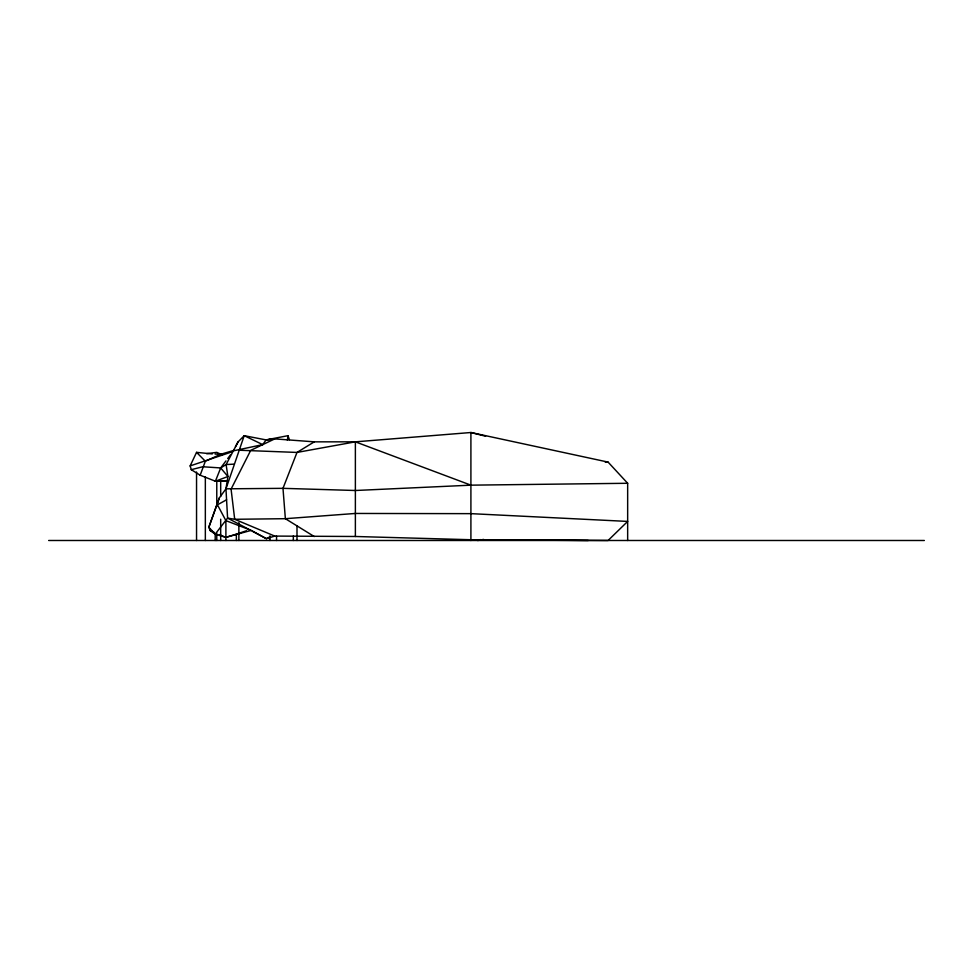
<?xml version="1.0" encoding="UTF-8"?>
<svg xmlns="http://www.w3.org/2000/svg" width="973" height="973" viewBox="0 0 973 973"><rect width="100%" height="100%" fill="white"/><g stroke="black" fill="none" stroke-linecap="round" stroke-linejoin="round"><path stroke-width="1.46" d="M215.203 540.489L215.203 534.141L227.585 518.11L225.967 488.823L227.913 476.515L226.101 464.559L238.008 441.961L244.223 435.685L266.091 439.905L274.763 438.884L314.279 441.839L355.376 441.839L470.908 432.511L608.076 462.102L627.658 483.277L627.658 540.489M236.366 540.489L236.366 534.141L246.412 530.759M287.376 440.149L287.959 435.685L266.091 439.905L262.734 444.625L233.325 450.852M262.734 444.625L244.223 435.685L225.967 488.823L219.339 497.896L208.83 527.257L210.156 530.565L215.203 534.141L225.785 537.376L251.216 530.37L225.894 520.628L217.441 504.817L226.575 499.794M219.339 497.896L208.83 527.257L215.203 534.141M226.478 481.221L215.398 481.221L200.183 475.213L205.339 461.214L220.676 454.306L233.715 450.426M227.925 481.124L215.398 481.221L220.689 467.94L225.955 460.898M200.183 475.213L191.267 469.679L190.149 465.909L196.546 452.36L212.26 453.929M235.502 446.729L238.008 441.961M227.718 458.551L230.358 455.023M191.267 469.679L202.761 466.76L220.689 467.94L226.101 464.559L234.213 464.133M314.279 441.839L296.996 452.433L238.872 450.219M270.385 536.537L266.371 538.665L227.585 518.11L234.7 519.29L285.369 518.694L355.376 513.452L470.908 513.647L627.658 521.419L608.076 540.489L470.908 539.735L355.376 536.488L274.763 536.087L266.371 538.665L252.481 531.063M215.398 481.221L227.913 476.515L220.689 467.94M190.149 465.909L231.61 451.983M480.54 539.589L477.646 540.489L483.605 539.419M236.366 534.141L225.785 537.376L219.266 534.542M266.091 439.905L274.763 438.884L250.706 450.365L231.075 489.139L234.7 519.29L274.763 536.087M627.658 483.277L470.908 485.162L355.376 441.839L296.996 452.433L282.985 488.337L285.369 518.694L314.279 536.549M206.653 453.673L216.772 452.36L222.27 454.89M470.908 485.162L355.376 490.501L282.985 488.337L225.967 488.823M605.242 462.102L608.076 462.102M48.65 540.489L924.35 540.489M470.908 539.735L588.239 540.489M215.069 454.05L220.676 454.306M485.576 436.22L470.908 432.511L470.908 540.489L469.995 539.711M210.156 530.565L214.06 532.267M196.546 452.36L205.339 461.214M287.959 435.685L289.419 439.65M355.376 441.839L355.376 536.512M296.996 525.87L296.996 540.489M293.323 536.014L293.323 540.489M276.551 536.232L276.551 540.489M269.935 535.928L269.935 540.489M238.872 522.586L238.872 540.489M225.894 520.628L225.894 540.489M220.689 480.82L220.689 496.412M220.689 519.205L220.689 540.489M216.772 480.93L216.772 506.24M216.772 533.046L216.772 540.489M205.339 476.661L205.339 540.489M196.546 472.002L196.546 540.489"/></g></svg>
